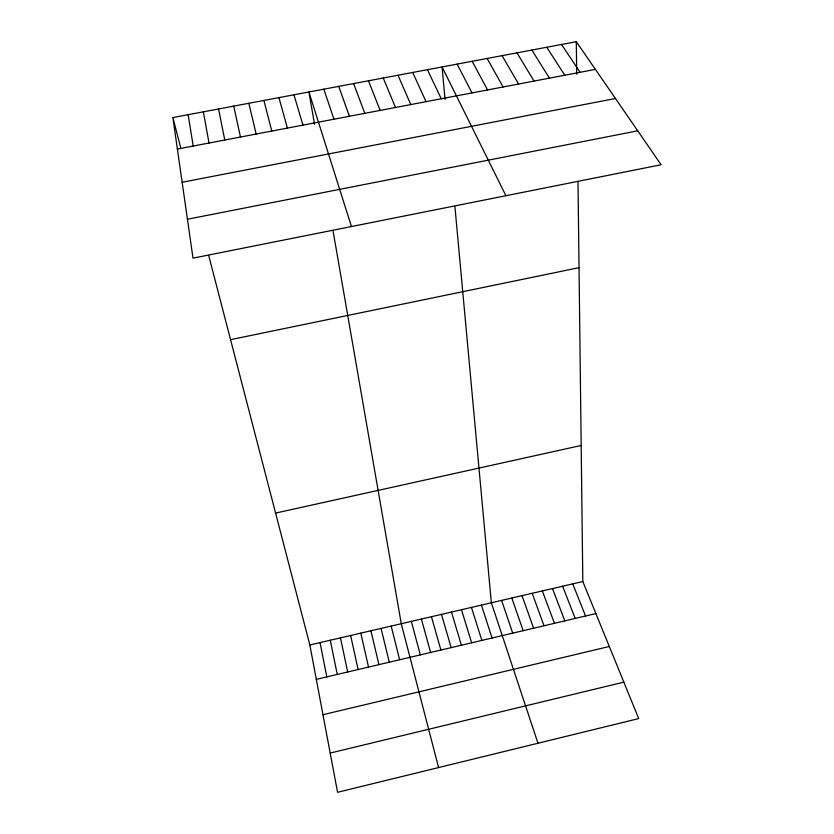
<?xml version="1.0" encoding="UTF-8"?>
<svg xmlns="http://www.w3.org/2000/svg" width="834" height="834" viewBox="0 0 834 834"><rect width="100%" height="100%" fill="white"/><g stroke="black" fill="none" stroke-linecap="round" stroke-linejoin="round"><path stroke-width="1.25" d="M330.191 753.06L623.842 682.139M322.966 714.717L609.31 646.486M316.315 679.366L595.883 613.574M582.82 581.527L638.698 718.585L337.582 792.3L309.841 644.974L582.82 581.527L578.004 182.281M275.585 513.087L581.173 445.471M230.559 339.667L579.036 267.672M187.442 219.238L637.739 130.823M182.146 182.26L615.45 98.495M177.392 149.057L595.393 69.389M172.878 117.563L576.304 41.7L661.122 164.757L193.008 258.154L172.878 117.563L180.592 147.253M561.532 44.473L580.099 72.297M546.729 47.257L564.774 75.227M531.884 50.05L549.418 78.146M517.007 52.855L534.01 81.086M502.089 55.659L518.571 84.025M487.139 58.463L503.09 86.976M472.159 61.289L487.577 89.936M457.136 64.103L472.013 92.908M505.925 195.719L442.072 66.939L445.054 99.34M427.415 69.691L441.238 98.766M412.726 72.454L426.028 101.665M398.006 75.227L410.776 104.573M383.244 78L395.483 107.492M572.729 583.873L585.551 616.003M368.451 80.783L380.158 110.411M562.616 586.219L575.199 618.442M552.483 588.575L564.837 620.882M353.626 83.567L364.792 113.341M542.34 590.931L554.443 623.321M532.175 593.297L544.039 625.771M522.001 595.664L533.624 628.221M338.76 86.361L349.394 116.28M511.805 598.03L523.179 630.681M501.588 600.407L512.722 633.142M323.863 89.165L333.944 119.22M537.972 743.24L491.362 602.784L454.937 206.842M481.416 605.098L492.07 638.01M351.437 226.546L308.924 91.98L314.533 124.235M471.45 607.413L481.864 640.408M461.473 609.727L471.648 642.806M451.475 612.052L461.411 645.214M293.954 94.795L302.951 125.131M441.467 614.377L451.163 647.632M431.439 616.712L440.894 650.051M278.952 97.609L287.386 128.092M421.399 619.047L430.605 652.469M411.339 621.382L420.305 654.888M438.59 767.572L401.269 623.728L333.1 231.164M208.823 255.965L309.841 644.974M263.909 100.445L271.79 131.063M391.167 626.073L399.642 659.757M381.065 628.419L389.29 662.196M248.824 103.28L256.153 134.045M370.942 630.775L378.917 664.635M360.799 633.131L368.524 667.075M350.634 635.498L358.12 669.525M233.708 106.116L240.484 137.037M340.46 637.864L347.695 671.985M330.274 640.231L337.249 674.435M218.56 108.973L224.773 140.029M320.058 642.597L326.792 676.895M203.371 111.829L209.011 143.031M188.14 114.685L193.217 146.044M576.304 41.7L576.701 74.236"/></g></svg>
